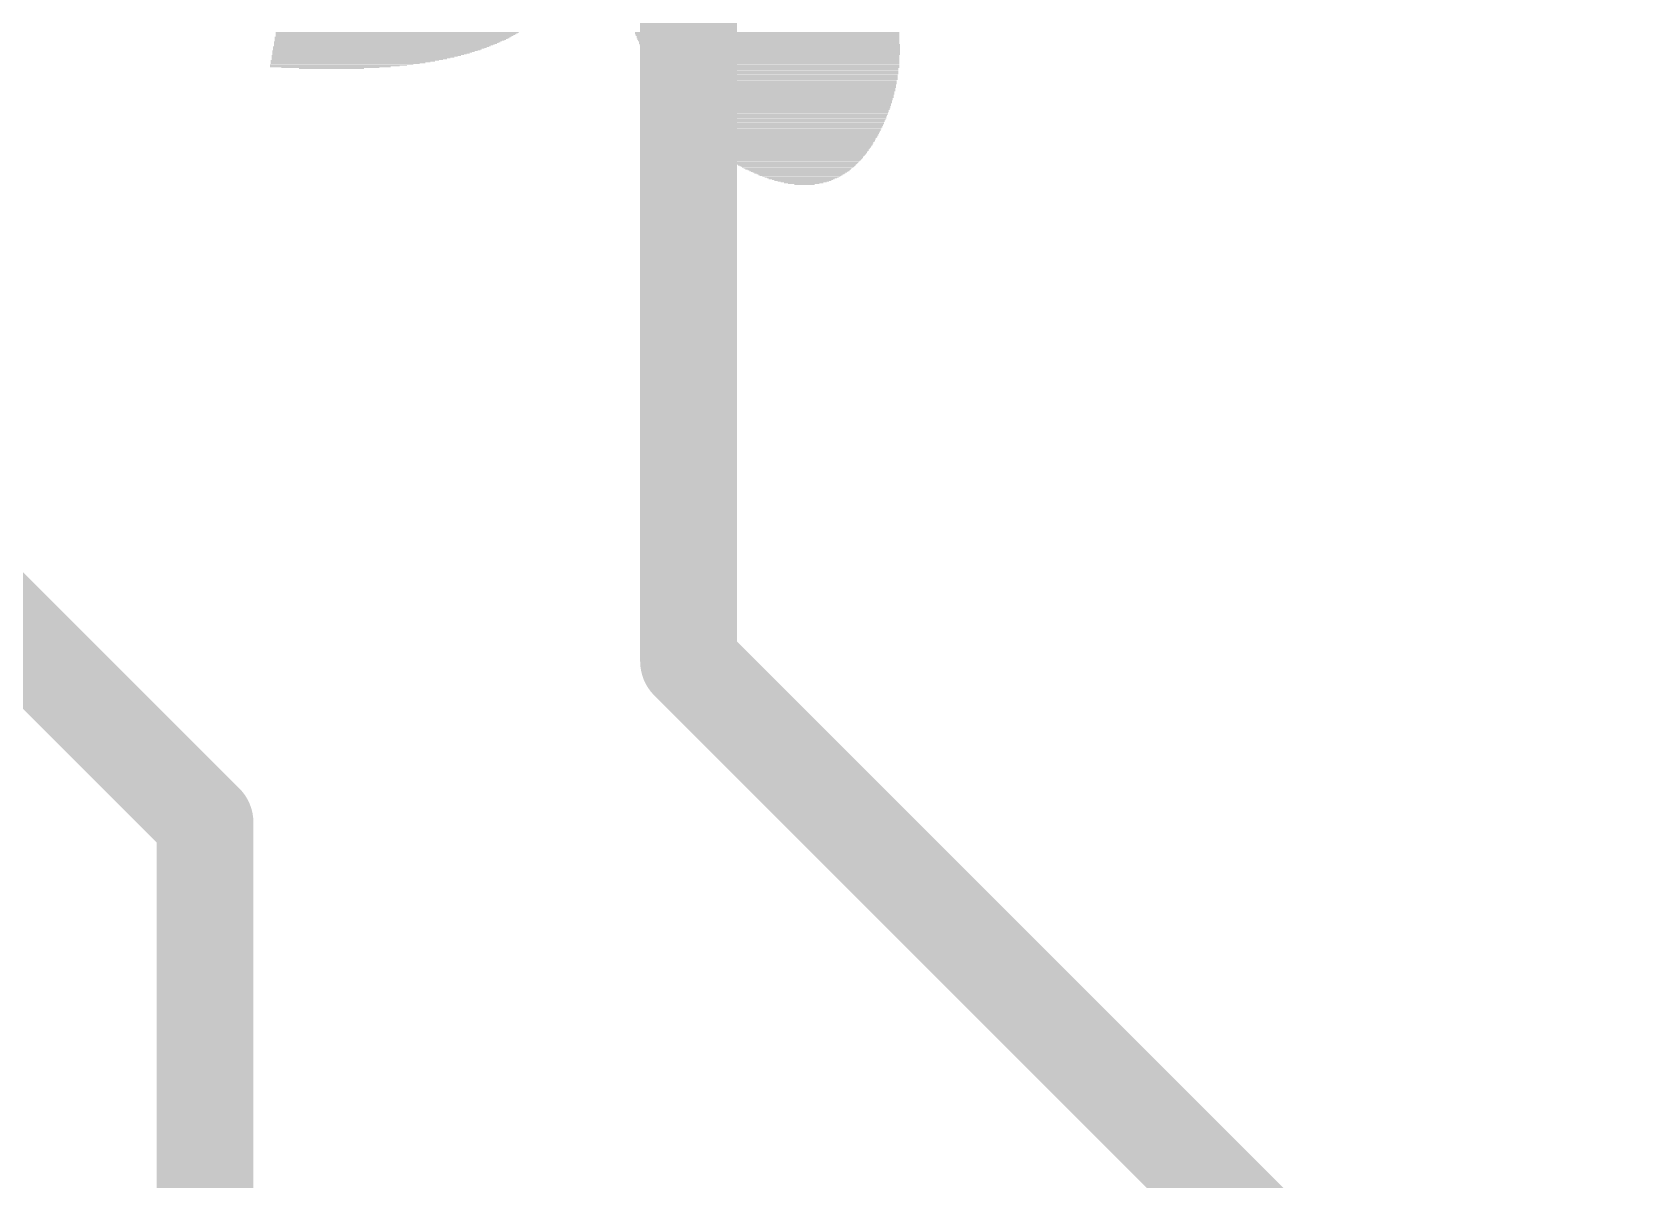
# Model space of a CAD drawing. Extents: x -5.1 to 70.5, y -0.2 to 53.5.
# Drawn here: x 53.56 to 58.57, y 23.77 to 27.38 of the extents above; entities that cross this region are included whole.
import ezdxf

# ---------------------------------------------------------------- set-up
doc = ezdxf.new("R2010")
doc.units = 0
for name, color, linetype in [('1', 12, 'CONTINUOUS'), ('16', 132, 'CONTINUOUS'), ('21', 253, 'CONTINUOUS')]:
    doc.layers.add(name, color=color, linetype=linetype)

# ---------------------------------------------------------------- blocks, each defined once
blk = doc.blocks.new('RECT')
blk.add_solid([(-0.5, -0.5), (0.5, -0.5), (-0.5, 0.5), (0.5, 0.5)])

msp = doc.modelspace()

# ---------------------------------------------------------------- linework, layer by layer
at = {"layer": '1', "const_width": 0.3048}
for points in [[(55.626, 25.4), (55.626, 36.068)], [(58.42, 22.606), (55.626, 25.4)]]:
    msp.add_lwpolyline(points, dxfattribs=at)
at = {"layer": '1', "const_width": 0.1524}
for points in [[(55.6799, 25.4539, 1), (55.5721, 25.3461)], [(55.5498, 25.4, 1), (55.7022, 25.4)]]:
    msp.add_lwpolyline(points, format="xyb", dxfattribs=at)
at = {"layer": '16', "const_width": 0.3048}
for points in [[(54.102, 24.892), (49.784, 29.21)], [(54.102, 10.414), (54.102, 24.892)]]:
    msp.add_lwpolyline(points, dxfattribs=at)
at = {"layer": '16', "const_width": 0.1524}
for points in [[(54.1782, 24.892, 1), (54.0258, 24.892)], [(54.0481, 24.8381, 1), (54.1559, 24.9459)]]:
    msp.add_lwpolyline(points, format="xyb", dxfattribs=at)

# ---------------------------------------------------------------- block references
at = {"layer": '21'}
for p, xscale, yscale in [((54.676, 27.3532), 0.7138, 0.0026), ((54.6734, 27.3506), 0.7086, 0.0024), ((54.6709, 27.3481), 0.7036, 0.0026), ((54.6671, 27.3455), 0.696, 0.0024), ((54.6645, 27.343), 0.6908, 0.0024), ((54.6607, 27.3405), 0.6832, 0.0026), ((54.6938, 27.3684), 0.7442, 0.0024), ((54.6912, 27.3659), 0.739, 0.0026), ((54.6887, 27.3633), 0.734, 0.0024), ((54.6861, 27.3608), 0.7288, 0.0026), ((54.6836, 27.3582), 0.7238, 0.0024), ((54.6798, 27.3557), 0.7162, 0.0024), ((54.7077, 27.3836), 0.767, 0.0024), ((54.7064, 27.3811), 0.7644, 0.0024), ((54.7039, 27.3786), 0.7594, 0.0026), ((54.7014, 27.376), 0.7544, 0.0024), ((54.6988, 27.3735), 0.7492, 0.0026), ((54.6963, 27.3709), 0.7442, 0.0024), ((55.8736, 27.3836), 0.8332, 0.0024), ((55.8736, 27.3811), 0.8332, 0.0024), ((55.8736, 27.3786), 0.8332, 0.0026), ((55.8749, 27.376), 0.8306, 0.0024), ((55.8749, 27.3735), 0.8306, 0.0026), ((55.8761, 27.3709), 0.828, 0.0024), ((55.8761, 27.3684), 0.828, 0.0024), ((55.8761, 27.3659), 0.828, 0.0026), ((55.8774, 27.3633), 0.8254, 0.0024), ((55.8774, 27.3608), 0.8254, 0.0026), ((55.8787, 27.3582), 0.823, 0.0024), ((55.8787, 27.3557), 0.823, 0.0024), ((55.8799, 27.3532), 0.8204, 0.0026), ((55.8799, 27.3506), 0.8204, 0.0024), ((55.8799, 27.3481), 0.8204, 0.0026), ((55.8825, 27.3455), 0.8204, 0.0024), ((55.8825, 27.343), 0.8204, 0.0024), ((55.8837, 27.3405), 0.8178, 0.0026), ((54.5744, 27.2947), 0.5308, 0.0024), ((54.568, 27.2922), 0.518, 0.0024), ((54.5604, 27.2897), 0.5028, 0.0026), ((54.6099, 27.31), 0.5968, 0.0026), ((54.6048, 27.3074), 0.5866, 0.0024), ((54.5998, 27.3049), 0.5766, 0.0024), ((54.5934, 27.3024), 0.5638, 0.0026), ((54.5883, 27.2998), 0.5536, 0.0024), ((54.582, 27.2973), 0.541, 0.0026), ((54.6378, 27.3252), 0.6476, 0.0024), ((54.6328, 27.3227), 0.6376, 0.0026), ((54.629, 27.3201), 0.63, 0.0024), ((54.6251, 27.3176), 0.6222, 0.0024), ((54.6201, 27.3151), 0.6122, 0.0026), ((54.6163, 27.3125), 0.6046, 0.0024), ((54.6569, 27.3379), 0.6806, 0.0024), ((54.6531, 27.3354), 0.673, 0.0026), ((54.6493, 27.3328), 0.6654, 0.0024), ((54.6455, 27.3303), 0.6578, 0.0024), ((54.643, 27.3278), 0.6528, 0.0026), ((55.8837, 27.3379), 0.8178, 0.0024), ((55.885, 27.3354), 0.8152, 0.0026), ((55.885, 27.3328), 0.8152, 0.0024), ((55.885, 27.3303), 0.8152, 0.0024), ((55.8863, 27.3278), 0.8128, 0.0026), ((55.8863, 27.3252), 0.8128, 0.0024), ((55.8875, 27.3227), 0.8102, 0.0026), ((55.8875, 27.3201), 0.8102, 0.0024), ((55.8888, 27.3176), 0.8076, 0.0024), ((55.8888, 27.3151), 0.8076, 0.0026), ((55.8901, 27.3125), 0.8052, 0.0024), ((55.8888, 27.31), 0.8026, 0.0026), ((55.8901, 27.3074), 0.8, 0.0024), ((55.8901, 27.3049), 0.8, 0.0024), ((55.8914, 27.3024), 0.7976, 0.0026), ((55.8914, 27.2998), 0.7976, 0.0024), ((55.8926, 27.2973), 0.795, 0.0026), ((55.8926, 27.2947), 0.795, 0.0024), ((55.8939, 27.2922), 0.7924, 0.0024), ((55.8939, 27.2897), 0.7924, 0.0026), ((54.5324, 27.282), 0.452, 0.0024), ((54.5223, 27.2795), 0.4318, 0.0024), ((54.5109, 27.277), 0.409, 0.0026), ((54.4969, 27.2744), 0.381, 0.0024), ((54.5528, 27.2871), 0.4876, 0.0024), ((54.5439, 27.2846), 0.4698, 0.0026), ((54.4969, 27.2719), 0.3098, 0.0026), ((54.5007, 27.2693), 0.2056, 0.0024), ((55.8952, 27.2871), 0.79, 0.0024), ((55.8952, 27.2846), 0.79, 0.0026), ((55.8965, 27.282), 0.7874, 0.0024), ((55.8965, 27.2795), 0.7874, 0.0024), ((55.8977, 27.277), 0.7848, 0.0026), ((55.8977, 27.2744), 0.7848, 0.0024), ((55.899, 27.2719), 0.7824, 0.0026), ((55.8977, 27.2693), 0.7798, 0.0024), ((55.899, 27.2668), 0.7772, 0.0024), ((55.899, 27.2643), 0.7772, 0.0026), ((55.9002, 27.2617), 0.7746, 0.0024), ((55.9002, 27.2592), 0.7746, 0.0026), ((55.9015, 27.2566), 0.772, 0.0024), ((55.9015, 27.2541), 0.772, 0.0024), ((55.9028, 27.2516), 0.7696, 0.0026), ((55.9015, 27.249), 0.767, 0.0024), ((55.9028, 27.2465), 0.7646, 0.0026), ((55.9028, 27.2439), 0.7646, 0.0024), ((55.9041, 27.2414), 0.762, 0.0024), ((55.9053, 27.2389), 0.7594, 0.0026), ((55.9053, 27.2363), 0.7594, 0.0024), ((55.9066, 27.2338), 0.7568, 0.0026), ((55.9053, 27.2312), 0.7542, 0.0024), ((55.9066, 27.2287), 0.7518, 0.0024), ((55.9066, 27.2262), 0.7518, 0.0026), ((55.9078, 27.2236), 0.7492, 0.0024), ((55.9091, 27.2211), 0.7466, 0.0026), ((55.9079, 27.2185), 0.7442, 0.0024), ((55.9091, 27.216), 0.7416, 0.0024), ((55.9091, 27.2135), 0.7416, 0.0026), ((55.9104, 27.2109), 0.739, 0.0024), ((55.9117, 27.2084), 0.7366, 0.0026), ((55.9104, 27.2058), 0.734, 0.0024), ((55.9117, 27.2033), 0.7316, 0.0024), ((55.9117, 27.2008), 0.7316, 0.0026), ((55.913, 27.1982), 0.729, 0.0024), ((55.9129, 27.1957), 0.7238, 0.0026), ((55.9129, 27.1931), 0.7238, 0.0024), ((55.9142, 27.1906), 0.7212, 0.0024), ((55.9142, 27.1881), 0.7212, 0.0026), ((55.9142, 27.1855), 0.7162, 0.0024), ((55.9155, 27.183), 0.7138, 0.0026), ((55.9155, 27.1804), 0.7138, 0.0024), ((55.9168, 27.1779), 0.7112, 0.0024), ((55.9167, 27.1754), 0.706, 0.0026), ((55.9167, 27.1728), 0.706, 0.0024), ((55.918, 27.1703), 0.7034, 0.0026), ((55.918, 27.1677), 0.6984, 0.0024), ((55.918, 27.1652), 0.6984, 0.0024), ((55.9193, 27.1627), 0.696, 0.0026), ((55.9206, 27.1601), 0.6934, 0.0024), ((55.9206, 27.1576), 0.6884, 0.0026), ((55.9206, 27.155), 0.6884, 0.0024), ((55.9219, 27.1525), 0.6858, 0.0024), ((55.9218, 27.15), 0.6806, 0.0026), ((55.9218, 27.1474), 0.6806, 0.0024), ((55.9231, 27.1449), 0.6782, 0.0026), ((55.9231, 27.1423), 0.673, 0.0024), ((55.9244, 27.1398), 0.6706, 0.0024), ((55.9231, 27.1373), 0.668, 0.0026), ((55.9244, 27.1347), 0.6654, 0.0024), ((55.9256, 27.1322), 0.6628, 0.0026), ((55.9256, 27.1296), 0.6578, 0.0024), ((55.9256, 27.1271), 0.6578, 0.0024), ((55.9269, 27.1246), 0.6552, 0.0026), ((55.9269, 27.122), 0.6502, 0.0024), ((55.9282, 27.1195), 0.6476, 0.0026), ((55.9269, 27.1169), 0.645, 0.0024), ((55.9282, 27.1144), 0.6426, 0.0024), ((55.9294, 27.1119), 0.64, 0.0026), ((55.9295, 27.1093), 0.635, 0.0024), ((55.9307, 27.1068), 0.6324, 0.0026), ((55.9307, 27.1042), 0.6272, 0.0024), ((55.9307, 27.1017), 0.6272, 0.0024), ((55.9307, 27.0992), 0.6222, 0.0026), ((55.932, 27.0966), 0.6198, 0.0024), ((55.9333, 27.0941), 0.6172, 0.0026), ((55.9333, 27.0915), 0.6122, 0.0024), ((55.9346, 27.089), 0.6096, 0.0024), ((55.9345, 27.0865), 0.6044, 0.0026), ((55.9345, 27.0839), 0.6044, 0.0024), ((55.9345, 27.0814), 0.5994, 0.0026), ((55.9358, 27.0788), 0.5968, 0.0024), ((55.9358, 27.0763), 0.5918, 0.0024), ((55.9371, 27.0738), 0.5892, 0.0026), ((55.9371, 27.0712), 0.5842, 0.0024), ((55.9383, 27.0687), 0.5816, 0.0026), ((55.9384, 27.0661), 0.5766, 0.0024), ((55.9396, 27.0636), 0.574, 0.0024), ((55.9396, 27.0611), 0.5688, 0.0026), ((55.9409, 27.0585), 0.5664, 0.0024), ((55.9409, 27.056), 0.5614, 0.0026), ((55.9422, 27.0534), 0.5588, 0.0024), ((55.9421, 27.0509), 0.5536, 0.0024), ((55.9422, 27.0484), 0.5486, 0.0026), ((55.9434, 27.0458), 0.546, 0.0024), ((55.9434, 27.0433), 0.541, 0.0026), ((55.9447, 27.0407), 0.5384, 0.0024), ((55.9447, 27.0382), 0.5334, 0.0024), ((55.946, 27.0357), 0.5258, 0.0026), ((55.9472, 27.0331), 0.5232, 0.0024), ((55.9472, 27.0306), 0.518, 0.0026), ((55.9485, 27.028), 0.5156, 0.0024), ((55.9485, 27.0255), 0.5104, 0.0024), ((55.9485, 27.023), 0.5054, 0.0026), ((55.9498, 27.0204), 0.503, 0.0024), ((55.951, 27.0179), 0.4952, 0.0026), ((55.9511, 27.0153), 0.4902, 0.0024), ((55.951, 27.0128), 0.485, 0.0024), ((55.9523, 27.0103), 0.4826, 0.0026), ((55.9536, 27.0077), 0.475, 0.0024), ((55.9536, 27.0052), 0.4698, 0.0026), ((55.9549, 27.0026), 0.4674, 0.0024), ((55.9561, 27.0001), 0.4596, 0.0024), ((55.9561, 26.9976), 0.4546, 0.0026), ((55.9574, 26.995), 0.447, 0.0024), ((55.9574, 26.9925), 0.442, 0.0026), ((55.9574, 26.9899), 0.4368, 0.0024), ((55.96, 26.9874), 0.4318, 0.0024), ((55.9599, 26.9849), 0.4266, 0.0026), ((55.9612, 26.9823), 0.419, 0.0024), ((55.9625, 26.9798), 0.4114, 0.0026), ((55.9625, 26.9772), 0.4064, 0.0024), ((55.9638, 26.9747), 0.3988, 0.0024), ((55.965, 26.9722), 0.391, 0.0026), ((55.965, 26.9696), 0.386, 0.0024), ((55.9663, 26.9671), 0.3784, 0.0026), ((55.9676, 26.9645), 0.3708, 0.0024), ((55.9688, 26.962), 0.3632, 0.0024), ((55.9701, 26.9595), 0.3556, 0.0026), ((55.9701, 26.9569), 0.3504, 0.0024), ((55.9701, 26.9544), 0.3404, 0.0026), ((55.9714, 26.9518), 0.3328, 0.0024), ((55.9739, 26.9493), 0.3226, 0.0024), ((55.9752, 26.9468), 0.315, 0.0026), ((55.9752, 26.9442), 0.3048, 0.0024), ((55.9765, 26.9417), 0.2972, 0.0026), ((55.9765, 26.9391), 0.287, 0.0024), ((55.979, 26.9366), 0.2768, 0.0024), ((55.979, 26.9341), 0.2666, 0.0026), ((55.979, 26.9315), 0.2566, 0.0024), ((55.9815, 26.929), 0.2462, 0.0026), ((55.9828, 26.9264), 0.2336, 0.0024), ((55.9841, 26.9239), 0.221, 0.0024), ((55.9828, 26.9214), 0.2082, 0.0026), ((55.9853, 26.9188), 0.193, 0.0024), ((55.9866, 26.9163), 0.1802, 0.0026), ((55.9879, 26.9137), 0.1626, 0.0024), ((55.9892, 26.9112), 0.1448, 0.0024), ((55.9891, 26.9087), 0.1244, 0.0026), ((55.9891, 26.9061), 0.099, 0.0024), ((55.9917, 26.9036), 0.0634, 0.0026)]:
    msp.add_blockref('RECT', p, dxfattribs=dict(at, xscale=xscale, yscale=yscale))

doc.saveas('drawing.dxf')
